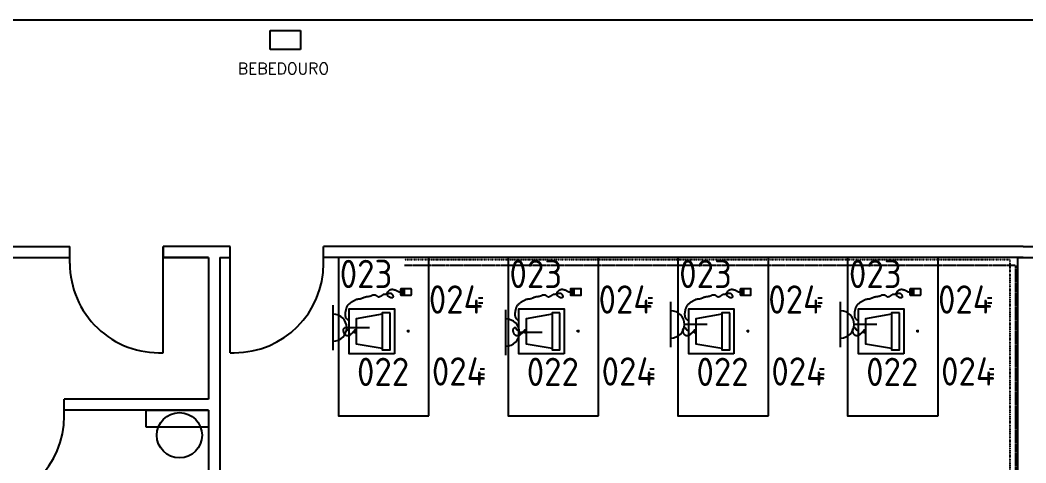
# Model space of a CAD drawing. Header units: millimetres. Extents: x 18768 to 1484868, y -11027 to 520152.
# Drawn here: x 218641 to 227529, y 142934 to 146848 of the extents above; entities that cross this region are included whole.
import ezdxf
from ezdxf.enums import TextEntityAlignment as Align

# ---------------------------------------------------------------- set-up
doc = ezdxf.new("R2010")
doc.units = ezdxf.units.MM
doc.linetypes.add('DASHDOT2', pattern=[0.5, 0.25, -0.125, 0, -0.125])
doc.linetypes.add('DIVIDE', pattern=[2.15, 1.5, -0.2, 0.05, -0.15, 0.05, -0.2])
for name, color, linetype in [('4-MOBILIA', 4, 'Continuous'), ('8-TEXTO-DETALHES', 6, 'Continuous'), ('L018-SIMBOLO1', 3, 'Continuous'), ('L025-CONTORNO', 7, 'Continuous'), ('L025-TEXTO', 7, 'Continuous'), ('L035-ARRANJO-ADQUIRIR', 102, 'Continuous'), ('PAREDES', 7, 'Continuous')]:
    doc.layers.add(name, color=color, linetype=linetype)
doc.styles.add('ISO-CP--25', font='isocp.shx', dxfattribs={"height": 250})
doc.styles.add('ROMANS', font='romans', dxfattribs={"width": 0.8, "height": 300})

# ---------------------------------------------------------------- blocks, each defined once
blk = doc.blocks.new('BL_SENAI_id9370710520')
at = {"layer": 'L035-ARRANJO-ADQUIRIR', "color": 0}
for p, q in [((192.9, 185.6), (168.7, 185.6)), ((180.8, 173.5), (180.8, 197.7)), ((499.2, 246.6), (499.2, 164)), ((499.2, 220.5), (556.8, 220.5)), ((499.2, 219.5), (556.8, 219.5)), ((502.4, 246.7), (502.4, 224.1)), ((518.6, 246.7), (502.4, 246.7)), ((502.4, 224.1), (518.6, 224.1)), ((550.1, 253.3), (505.9, 253.3)), ((518.6, 224.1), (518.6, 246.7)), ((520.3, 246.7), (520.3, 224.1)), ((536.5, 246.7), (520.3, 246.7)), ((520.3, 224.1), (536.5, 224.1)), ((536.5, 224.1), (536.5, 246.7)), ((538, 246.7), (538, 224.1)), ((554.2, 246.7), (538, 246.7)), ((538, 224.1), (554.2, 224.1)), ((554.2, 224.1), (554.2, 246.7)), ((556.8, 164), (556.8, 246.6)), ((505.9, 157.3), (550.1, 157.3))]:
    blk.add_line(p, q, dxfattribs=at)
for points in [[(180.8, 660), (179.5, 665.1), (177.7, 669.1), (175.4, 672.3), (172.9, 674.7), (170.2, 676.6), (167.7, 678.1), (165.4, 679.4), (163.4, 680.6), (162, 682), (161, 683.4), (160.3, 684.8), (159.8, 686.3), (159.5, 687.7), (159.1, 689.1), (158.6, 690.3), (157.9, 691.4), (156.9, 692.4), (155.6, 693.3), (154.1, 694.2), (152.4, 695.1), (150.7, 696.1), (148.9, 697.4), (147.2, 699), (145.7, 700.9), (144.3, 703.3), (143.1, 706.1), (142.1, 709.1), (141.3, 712.3), (140.8, 715.7), (140.5, 719.2), (140.5, 722.6), (140.8, 725.9), (141.4, 729), (142.2, 732), (143.3, 734.7), (144.7, 737.3), (146.2, 739.7), (147.9, 741.9), (149.8, 743.9), (151.9, 745.7), (154, 747.3), (156.3, 748.8), (158.7, 750.1), (161, 751.2), (163.4, 752.2), (165.7, 753.1), (168, 754), (170.2, 754.7), (172.3, 755.4), (174.3, 756), (176.2, 756.6), (178, 757.1), (179.7, 757.6), (181.4, 758), (183.1, 758.3), (184.7, 758.6), (186.4, 758.9), (188, 759), (189.7, 759.1), (191.3, 759.1), (193, 759), (194.7, 758.8), (196.4, 758.5), (198.1, 758), (199.8, 757.3), (201.5, 756.6), (203.2, 755.7), (204.8, 754.7), (206.4, 753.7), (207.9, 752.5), (209.2, 751.4), (210.4, 750.1), (211.5, 748.9), (212.4, 747.7), (213.1, 746.4), (213.6, 745.2), (213.9, 744), (214, 742.8), (213.9, 741.6), (213.6, 740.5), (213.1, 739.5), (212.4, 738.4), (211.4, 737.5), (210.4, 736.5), (209.2, 735.6), (207.9, 734.8), (206.5, 734), (205, 733.2), (203.5, 732.5), (202, 731.7), (200.6, 731), (199.1, 730.2), (197.7, 729.3), (196.4, 728.3), (195.2, 727.1), (194.1, 725.8), (193.2, 724.4), (192.3, 722.7), (191.3, 720.8), (190.1, 718.7), (188.5, 716.4), (186.5, 713.8), (184, 710.9), (180.8, 707.9)], [(276, 708.3), (279.8, 717), (284.4, 724), (289.7, 729.4), (295.6, 733.5), (301.8, 736.4), (308.2, 738.4), (314.7, 739.6), (321.2, 740.3), (327.5, 740.6), (333.6, 740.6), (339.6, 740.4), (345.4, 739.9), (351.1, 739.2), (356.8, 738.2), (362.4, 737.2), (368, 735.9), (373.5, 734.6), (379.1, 733.1), (384.5, 731.4), (389.9, 729.6), (395.1, 727.5), (400.2, 725.2), (405.1, 722.6), (409.8, 719.6), (414.2, 716.4), (418.5, 712.8), (422.5, 708.9), (426.4, 704.7), (430.1, 700.4), (433.8, 695.7), (437.4, 690.9), (440.9, 685.9), (444.5, 680.8), (447.9, 675.5), (451.3, 670.2), (454.4, 664.8), (457.3, 659.5), (459.9, 654.1), (462.1, 648.8), (463.9, 643.6), (465.3, 638.5), (466.2, 633.6), (466.9, 628.7), (467.4, 623.9), (467.9, 619.1), (468.5, 614.4), (469.2, 609.7), (470.3, 604.9), (471.7, 600.1), (473.4, 595.3), (475.3, 590.4), (477.4, 585.5), (479.4, 580.5), (481.4, 575.4), (483.3, 570.3), (484.8, 565), (486.1, 559.7), (487.1, 554.3), (487.9, 549), (488.6, 543.6), (489.2, 538.4), (490, 533.3), (490.8, 528.4), (492, 523.7), (493.4, 519.3), (495, 515.2), (496.7, 511.2), (498.5, 507.5), (500.2, 503.8), (501.7, 500.3), (503, 496.9), (503.9, 493.6), (504.3, 490.2), (504.3, 486.9), (504, 483.7), (503.2, 480.5), (502.2, 477.4), (500.9, 474.4), (499.4, 471.5), (497.7, 468.7), (495.9, 466.1), (493.9, 463.6), (492.1, 461.1), (490.3, 458.7), (488.8, 456.2), (487.6, 453.6), (486.7, 450.8), (486.4, 447.9), (486.6, 444.7), (487.3, 441.4), (488.4, 437.9), (489.8, 434.3), (491.6, 430.7), (493.5, 427.2), (495.5, 423.8), (497.5, 420.5), (499.5, 417.4), (501.3, 414.5), (503.1, 411.9), (504.7, 409.6), (506.1, 407.7), (507.3, 406), (508.2, 404.8), (508.8, 404), (509.1, 403.6), (509.1, 403.5), (509, 403.4), (508.7, 403.3), (508.5, 402.9), (508.3, 402.1), (508.2, 400.7), (508.4, 398.4), (508.8, 395.3), (509.5, 391.4), (510.4, 386.9), (511.4, 381.9), (512.6, 376.8), (513.8, 371.5), (515, 366.5), (516.1, 361.7), (517.2, 357.4), (518.1, 353.5), (518.7, 350), (519, 346.8), (518.9, 343.8), (518.3, 341), (517.1, 338.2), (515.3, 335.5), (512.8, 332.7), (509.7, 330), (506.2, 327.4), (502.5, 325), (498.6, 323), (494.7, 321.4), (491.1, 320.3), (487.7, 319.8), (484.8, 320), (482.4, 320.8), (480.4, 322.2), (478.9, 324), (477.7, 326.2), (477, 328.8), (476.6, 331.6), (476.6, 334.5), (476.9, 337.5), (477.5, 340.6), (478.5, 343.7), (479.7, 346.8), (481.2, 350), (483, 353.1), (485.1, 356.2), (487.3, 359.3), (489.8, 362.3), (492.6, 365.2), (495.6, 367.7), (498.8, 369.9), (502.4, 371.6), (506.2, 372.6), (510.4, 372.9), (514.9, 372.4), (519.8, 371), (524.8, 368.7), (529.8, 365.7), (534.7, 361.9), (539.3, 357.6), (543.4, 352.8), (546.9, 347.6), (549.5, 342.1), (551.2, 336.3), (551.9, 330.4), (551.9, 324.3), (551.3, 318.2), (550, 312.2), (548.2, 306.1), (546.1, 300.2), (543.6, 294.5), (540.9, 289), (538.2, 283.6), (535.6, 278.3), (533.1, 273), (531, 267.7), (529.3, 262.1), (528.2, 256.4), (528, 253.3)], [(330.8, 415.4), (290.8, 645.4), (70.8, 645.4), (30.8, 415.4)]]:
    blk.add_lwpolyline(points, dxfattribs=at)
for points in [[(-19.2, 307.9), (-19.2, 707.9), (380.8, 707.9), (380.8, 307.9)], [(169.9, 645.4), (191.6, 645.3), (191.6, 659.9), (170, 660)], [(343.3, 345.4), (343.3, 415.4), (18.3, 415.4), (18.3, 345.4)]]:
    blk.add_lwpolyline(points, close=True, dxfattribs=at)
for centre, start, end in [((505.9, 246.6), 90, 180), ((550.1, 246.6), 0, 90), ((505.9, 164), 180, 270), ((550.1, 164), 270, 0)]:
    blk.add_arc(centre, 6.72, start, end, dxfattribs=at)
at = {"layer": 'L025-TEXTO', "style": 'ISO-CP--25'}
blk.add_attdef('rmp_mt_codmaterial', (15, 15), '', height=40, dxfattribs=at)
at = {"layer": 'L025-TEXTO', "style": 'ISO-CP--25', "flags": 1}
for tag in ['rmp_mt_nomeunid', 'rmp_mt_potencia', 'rmp_mt_cod']:
    blk.add_attdef(tag, (15, 15), '', height=40, dxfattribs=at)
blk = doc.blocks.new('BL_SENAI_id9320221140')
at = {"layer": 'L025-CONTORNO', "color": 0}
blk.add_lwpolyline([(570, -612), (570, 788), (-230, 788), (-230, -612)], close=True, dxfattribs=at)
at = {"layer": 'L025-TEXTO', "style": 'ISO-CP--25'}
blk.add_attdef('rmp_mt_codmaterial', (15, 15), '', height=40, dxfattribs=at)
at = {"layer": 'L025-TEXTO', "style": 'ISO-CP--25', "flags": 1}
for tag in ['rmp_mt_nomeunid', 'rmp_mt_potencia', 'rmp_mt_cod']:
    blk.add_attdef(tag, (15, 15), '', height=40, dxfattribs=at)
blk = doc.blocks.new('BL_SENAI_id9320210390')
at = {"layer": 'L035-ARRANJO-ADQUIRIR', "color": 0}
for p, q in [((154.2, -168.5), (154.2, -207.3)), ((199.2, -168.5), (199.2, -207.3))]:
    blk.add_line(p, q, dxfattribs=at)
at = {"layer": 'L025-TEXTO', "style": 'ISO-CP--25'}
blk.add_attdef('RMP_MT_NOMEUNID', (8, 8), '', height=250, dxfattribs=at)
at = {"layer": 'L025-TEXTO', "style": 'ISO-CP--25', "flags": 1}
for tag in ['RMP_MT_COD', 'RMP_MT_CODMATERIAL', 'RMP_MT_POTENCIA']:
    blk.add_attdef(tag, (8, 8), '', height=250, dxfattribs=at)

msp = doc.modelspace()

# ---------------------------------------------------------------- linework, layer by layer
at = {"layer": '4-MOBILIA'}
msp.add_circle((220049.11, 143178.066), 200, dxfattribs=at)
at = {"layer": 'DEFPOINTS'}
for p, q in [((220849.893, 146757.663), (221119.893, 146757.663)), ((218181.279, 144847.486), (219080.702, 144847.486)), ((219905.702, 144847.486), (219905.702, 144748.486)), ((220498.243, 144847.486), (219905.702, 144847.486)), ((221323.243, 144697.486), (221323.243, 144847.486)), ((227504.279, 144847.486), (227649.258, 144847.486)), ((218181.279, 144748.486), (219080.702, 144748.486)), ((219905.702, 144748.486), (220305.702, 144748.486)), ((220404.702, 144748.486), (220498.243, 144748.486)), ((227454.991, 144748.486), (227649.258, 144748.486)), ((220498.243, 143907.486), (220533.243, 143907.486)), ((219754.858, 143250.24), (219754.858, 143400.24)), ((219754.858, 143400.24), (220304.858, 143400.24)), ((220304.858, 143400.24), (220304.858, 143250.24)), ((220304.858, 143250.24), (219754.858, 143250.24))]:
    msp.add_line(p, q, dxfattribs=at)
at = {"layer": 'L018-SIMBOLO1', "color": 4, "linetype": 'DASHDOT2'}
for q in [(222036.998, 144729.477, 242.2), (227388.033, 137403.056)]:
    msp.add_line((227388.033, 144729.477), q, dxfattribs=at)
at = {"layer": 'L018-SIMBOLO1', "color": 6, "linetype": 'DIVIDE'}
for q in [(222036.998, 144679.477, 240.83), (227438.033, 137353.056)]:
    msp.add_line((227438.033, 144679.477), q, dxfattribs=at)
at = {"layer": 'L035-ARRANJO-ADQUIRIR', "color": 100}
for p, q in [((224392.032, 143957.703), (224392.032, 144357.703)), ((225892.032, 143957.703), (225892.032, 144357.703)), ((221407.325, 143929.106), (221407.325, 144329.106)), ((222933.364, 143886.211), (222933.364, 144286.211)), ((221727.325, 144129.106), (221527.325, 144129.106)), ((223253.364, 144086.211), (223053.364, 144086.211)), ((224712.032, 144157.703), (224512.032, 144157.703)), ((226212.032, 144157.703), (226012.032, 144157.703))]:
    msp.add_line(p, q, dxfattribs=at)
for centre in [(224392.032, 144157.703), (225892.032, 144157.703), (221407.325, 144129.106), (222933.364, 144086.211)]:
    msp.add_arc(centre, 120, 270, 90, dxfattribs=at)
at = {"layer": 'PAREDES'}
for p, q in [((222553.279, 146848.486), (187063.279, 146848.486)), ((222553.279, 146848.486), (187063.279, 146848.486)), ((222553.279, 146848.486), (187063.279, 146848.486)), ((222573.279, 146848.486), (187253.279, 146848.486)), ((224553.279, 146848.486), (221903.279, 146848.486)), ((224553.279, 146848.486), (221903.279, 146848.486)), ((224553.279, 146848.486), (221903.279, 146848.486)), ((224573.279, 146848.486), (221923.279, 146848.486)), ((224573.279, 146848.486), (221923.279, 146848.486)), ((224573.279, 146848.486), (221923.279, 146848.486)), ((242003.279, 146848.486), (224553.279, 146848.486)), ((242003.279, 146848.486), (224553.279, 146848.486)), ((242003.279, 146848.486), (224553.279, 146848.486)), ((242023.279, 146848.486), (224573.279, 146848.486)), ((242023.279, 146848.486), (224573.279, 146848.486)), ((242223.279, 146848.486), (224573.279, 146848.486)), ((220849.893, 146587.663), (220849.893, 146757.663)), ((221119.893, 146757.663), (221119.893, 146587.663)), ((221119.893, 146587.663), (220849.893, 146587.663)), ((219080.702, 144697.486), (219080.702, 144847.486)), ((219905.702, 143908.261), (219905.702, 144847.486)), ((220354.991, 144847.486), (219905.702, 144847.486)), ((220354.991, 144847.486), (219905.702, 144847.486)), ((220498.243, 143907.486), (220498.243, 144847.486)), ((227504.279, 144847.486), (221323.243, 144847.486)), ((220305.702, 144748.486), (219905.702, 144748.486)), ((220305.702, 144748.486), (219905.702, 144748.486)), ((220305.702, 144748.486), (220305.702, 143498.486)), ((220404.702, 144748.486), (220404.702, 137248.486)), ((227504.279, 144748.486), (221323.243, 144748.486)), ((227454.991, 144748.486), (227454.991, 137248.486)), ((227454.991, 144748.486), (227454.991, 137248.486)), ((219030.702, 143348.486), (219030.702, 143498.486)), ((220305.702, 143498.486), (219030.702, 143498.486)), ((220305.702, 143399.486), (219030.702, 143399.486)), ((220305.702, 143399.486), (220305.702, 137248.486))]:
    msp.add_line(p, q, dxfattribs=at)
for centre, start, end in [((219870.702, 144697.486), 180, 272.5392518), ((220533.243, 144697.486), 270, 0), ((218240.702, 143348.486), 270, 0)]:
    msp.add_arc(centre, 790, start, end, dxfattribs=at)

# ---------------------------------------------------------------- block references
at = {"layer": 'L035-ARRANJO-ADQUIRIR'}
ref = msp.add_blockref('BL_SENAI_id9320221140', (221683.265, 143960.486), dxfattribs=at)
ref.add_attrib('rmp_mt_codmaterial', '023', dxfattribs={"layer": 'L025-TEXTO', "height": 250, "style": 'ISO-CP--25'}).set_placement((221698.265, 144604.737), align=Align.MIDDLE)
ref = msp.add_blockref('BL_SENAI_id9320221140', (223183.265, 143960.486), dxfattribs=at)
ref.add_attrib('rmp_mt_codmaterial', '023', dxfattribs={"layer": 'L025-TEXTO', "height": 250, "style": 'ISO-CP--25'}).set_placement((223198.265, 144604.737), align=Align.MIDDLE)
ref = msp.add_blockref('BL_SENAI_id9320221140', (224683.265, 143960.486), dxfattribs=at)
ref.add_attrib('rmp_mt_codmaterial', '023', dxfattribs={"layer": 'L025-TEXTO', "height": 250, "style": 'ISO-CP--25'}).set_placement((224698.265, 144604.737), align=Align.MIDDLE)
ref = msp.add_blockref('BL_SENAI_id9320221140', (226183.265, 143960.486), dxfattribs=at)
ref.add_attrib('rmp_mt_codmaterial', '023', dxfattribs={"layer": 'L025-TEXTO', "height": 250, "style": 'ISO-CP--25'}).set_placement((226198.265, 144604.737), align=Align.MIDDLE)
ref = msp.add_blockref('BL_SENAI_id9370710520', (222257.039, 143916.454), dxfattribs=dict(at, rotation=90))
ref.add_attrib('rmp_mt_codmaterial', '022', dxfattribs={"layer": 'L025-TEXTO', "height": 250, "style": 'ISO-CP--25'}).set_placement((221848.442, 143738.663), align=Align.MIDDLE)
ref = msp.add_blockref('BL_SENAI_id9320210390', (222522.317, 144193.366), dxfattribs=dict(at, rotation=90))
ref.add_attrib('RMP_MT_NOMEUNID', '024', dxfattribs={"layer": 'L025-TEXTO', "height": 250, "style": 'ISO-CP--25'}).set_placement((222490.899, 144378.851), align=Align.MIDDLE)
ref = msp.add_blockref('BL_SENAI_id9370710520', (223757.039, 143916.454), dxfattribs=dict(at, rotation=90))
ref.add_attrib('rmp_mt_codmaterial', '022', dxfattribs={"layer": 'L025-TEXTO', "height": 250, "style": 'ISO-CP--25'}).set_placement((223348.442, 143738.663), align=Align.MIDDLE)
ref = msp.add_blockref('BL_SENAI_id9320210390', (224022.317, 144193.366), dxfattribs=dict(at, rotation=90))
ref.add_attrib('RMP_MT_NOMEUNID', '024', dxfattribs={"layer": 'L025-TEXTO', "height": 250, "style": 'ISO-CP--25'}).set_placement((223990.899, 144378.851), align=Align.MIDDLE)
ref = msp.add_blockref('BL_SENAI_id9370710520', (225257.039, 143916.454), dxfattribs=dict(at, rotation=90))
ref.add_attrib('rmp_mt_codmaterial', '022', dxfattribs={"layer": 'L025-TEXTO', "height": 250, "style": 'ISO-CP--25'}).set_placement((224848.442, 143738.663), align=Align.MIDDLE)
ref = msp.add_blockref('BL_SENAI_id9320210390', (225522.317, 144193.366), dxfattribs=dict(at, rotation=90))
ref.add_attrib('RMP_MT_NOMEUNID', '024', dxfattribs={"layer": 'L025-TEXTO', "height": 250, "style": 'ISO-CP--25'}).set_placement((225490.899, 144378.851), align=Align.MIDDLE)
ref = msp.add_blockref('BL_SENAI_id9370710520', (226757.039, 143916.454), dxfattribs=dict(at, rotation=90))
ref.add_attrib('rmp_mt_codmaterial', '022', dxfattribs={"layer": 'L025-TEXTO', "height": 250, "style": 'ISO-CP--25'}).set_placement((226348.442, 143738.663), align=Align.MIDDLE)
ref = msp.add_blockref('BL_SENAI_id9320210390', (227022.317, 144193.366), dxfattribs=dict(at, rotation=90))
ref.add_attrib('RMP_MT_NOMEUNID', '024', dxfattribs={"layer": 'L025-TEXTO', "height": 250, "style": 'ISO-CP--25'}).set_placement((226990.899, 144378.851), align=Align.MIDDLE)
ref = msp.add_blockref('BL_SENAI_id9320210390', (222537.936, 143565.162), dxfattribs=dict(at, rotation=90))
ref.add_attrib('RMP_MT_NOMEUNID', '024', dxfattribs={"layer": 'L025-TEXTO', "height": 250, "style": 'ISO-CP--25'}).set_placement((222517.768, 143742.621), align=Align.MIDDLE)
ref = msp.add_blockref('BL_SENAI_id9320210390', (224037.936, 143565.162), dxfattribs=dict(at, rotation=90))
ref.add_attrib('RMP_MT_NOMEUNID', '024', dxfattribs={"layer": 'L025-TEXTO', "height": 250, "style": 'ISO-CP--25'}).set_placement((224017.768, 143742.621), align=Align.MIDDLE)
ref = msp.add_blockref('BL_SENAI_id9320210390', (225537.936, 143565.162), dxfattribs=dict(at, rotation=90))
ref.add_attrib('RMP_MT_NOMEUNID', '024', dxfattribs={"layer": 'L025-TEXTO', "height": 250, "style": 'ISO-CP--25'}).set_placement((225517.768, 143742.621), align=Align.MIDDLE)
ref = msp.add_blockref('BL_SENAI_id9320210390', (227037.936, 143565.162), dxfattribs=dict(at, rotation=90))
ref.add_attrib('RMP_MT_NOMEUNID', '024', dxfattribs={"layer": 'L025-TEXTO', "height": 250, "style": 'ISO-CP--25'}).set_placement((227017.768, 143742.621), align=Align.MIDDLE)

# ---------------------------------------------------------------- texts
at = {"layer": '8-TEXTO-DETALHES', "style": 'ROMANS'}
msp.add_text('BEBEDOURO', height=100, dxfattribs=at).set_placement((220565.616, 146370.011))

doc.saveas('drawing.dxf')
